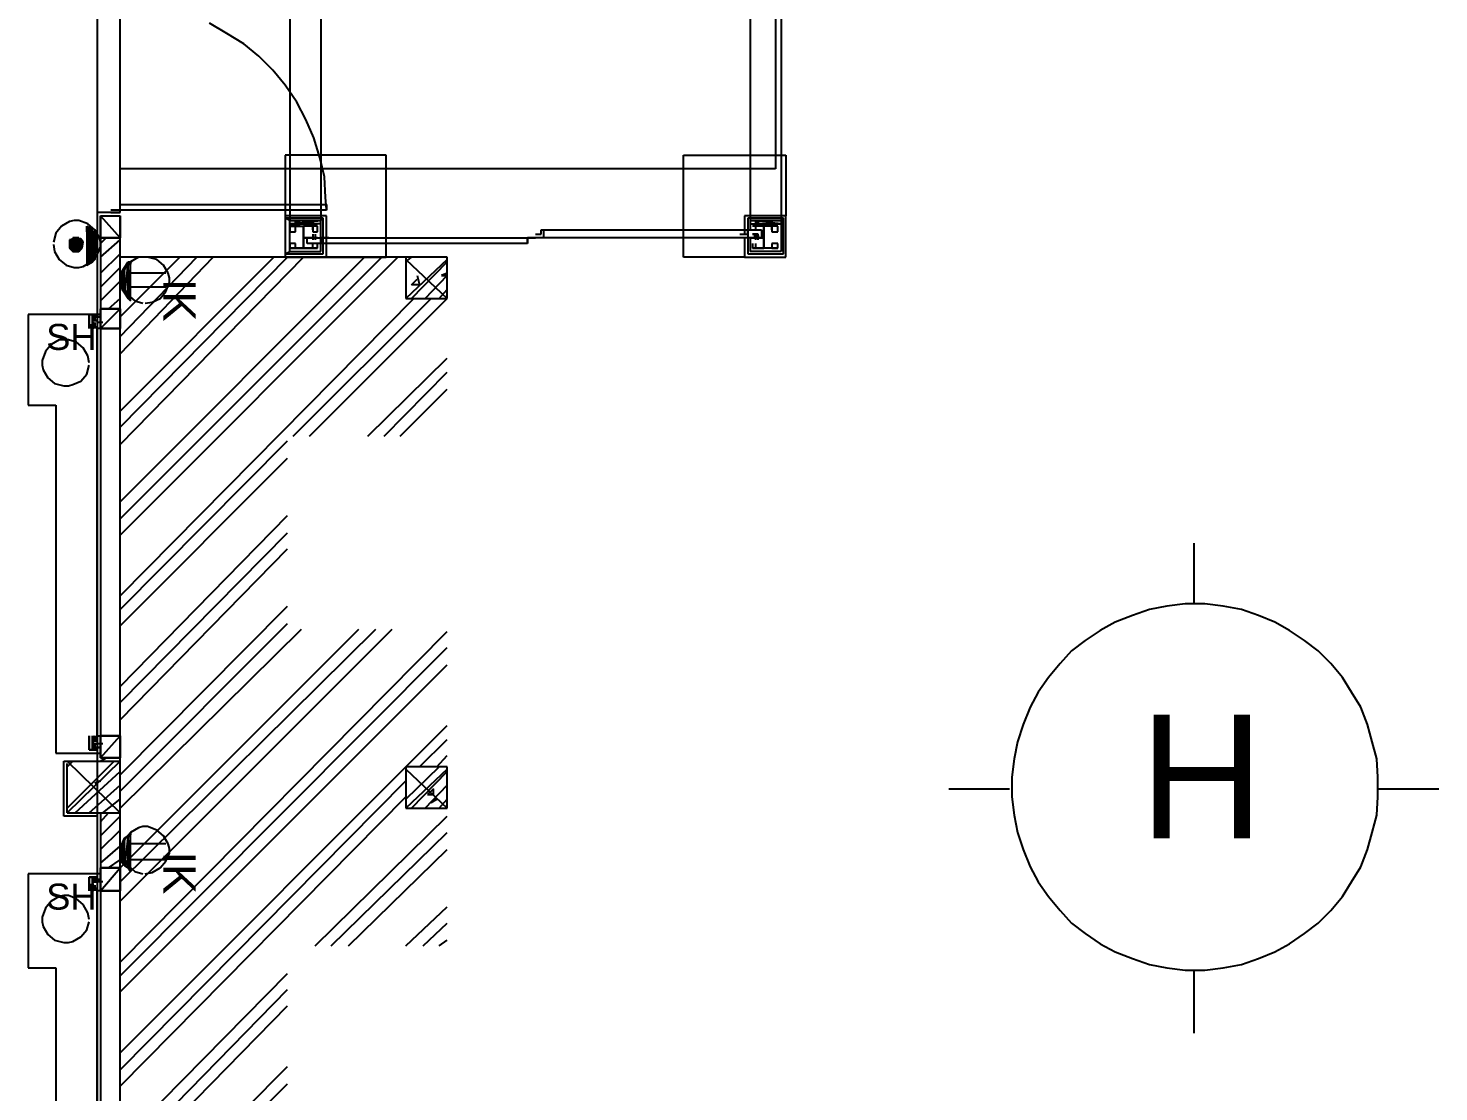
# Model space of a CAD drawing. Header units: millimetres. Extents: x 5 to 415, y 48 to 251.
# Drawn here: x 392.92 to 414.6, y 176.41 to 192.75 of the extents above; entities that cross this region are included whole.
import ezdxf

# ---------------------------------------------------------------- set-up
doc = ezdxf.new("R2010")
doc.units = ezdxf.units.MM
for name, color, linetype in [('H', 7, 'Continuous'), ('P', 7, 'Continuous'), ('T', 7, 'Continuous')]:
    doc.layers.add(name, color=color, linetype=linetype)

msp = doc.modelspace()

# ---------------------------------------------------------------- hatches: boundary and pattern name
at = {"layer": 'H', "linetype": 'Continuous'}
for points in [[(393.947, 189.618), (393.823, 189.653), (393.823, 189.706), (393.912, 189.653), (393.947, 189.618)], [(397.051, 189.706), (397.051, 189.777), (397.087, 189.777), (397.087, 189.706), (397.051, 189.706)], [(397.263, 189.706), (397.263, 189.777), (397.298, 189.777), (397.298, 189.706), (397.263, 189.706)], [(404.107, 189.706), (404.107, 189.777), (404.16, 189.777), (404.16, 189.706), (404.107, 189.706)], [(393.577, 189.442), (393.577, 189.477), (393.735, 189.477), (393.735, 189.442), (393.577, 189.442)], [(393.612, 189.477), (393.612, 189.53), (393.7, 189.53), (393.7, 189.477), (393.612, 189.477)], [(393.823, 189.618), (393.823, 189.653), (393.947, 189.618), (393.823, 189.618)], [(393.823, 189.565), (393.823, 189.618), (393.947, 189.618), (393.947, 189.565), (393.823, 189.565)], [(393.823, 189.53), (393.823, 189.565), (393.947, 189.565), (394, 189.53), (393.823, 189.53)], [(393.823, 189.442), (393.823, 189.53), (394, 189.53), (394, 189.442), (393.823, 189.442)], [(404.072, 189.53), (404.072, 189.565), (404.107, 189.565), (404.107, 189.53), (404.072, 189.53)], [(404.072, 189.53), (404.072, 189.565), (404.107, 189.565), (404.107, 189.53), (404.072, 189.53)], [(404.107, 189.53), (404.107, 189.565), (404.16, 189.565), (404.16, 189.53), (404.107, 189.53)], [(404.107, 189.53), (404.107, 189.565), (404.16, 189.565), (404.16, 189.53), (404.107, 189.53)], [(393.577, 189.406), (393.577, 189.442), (393.735, 189.442), (393.735, 189.406), (393.577, 189.406)], [(393.577, 189.353), (393.577, 189.406), (393.735, 189.406), (393.735, 189.353), (393.577, 189.353)], [(393.612, 189.318), (393.577, 189.353), (393.735, 189.353), (393.7, 189.318), (393.612, 189.318)], [(393.823, 189.406), (393.823, 189.442), (394, 189.442), (394, 189.406), (393.823, 189.406)], [(393.823, 189.318), (393.823, 189.406), (394, 189.406), (394, 189.318), (393.823, 189.318)], [(393.823, 189.265), (393.823, 189.318), (394, 189.318), (393.947, 189.265), (393.823, 189.265)], [(393.823, 189.195), (393.823, 189.265), (393.947, 189.265), (393.947, 189.195), (393.823, 189.195)], [(393.823, 189.142), (393.823, 189.195), (393.947, 189.195), (393.912, 189.142), (393.823, 189.142)], [(393.823, 189.107), (393.823, 189.142), (393.912, 189.142), (393.823, 189.107)], [(394.423, 188.683), (394.37, 188.718), (394.37, 189.018), (394.423, 189.071), (394.423, 188.683)], [(394.458, 188.595), (394.423, 188.683), (394.423, 189.071), (394.458, 189.142), (394.458, 188.595)], [(394.458, 188.595), (394.458, 189.142), (394.511, 189.142), (394.511, 188.56), (394.458, 188.595)], [(394.37, 188.771), (394.335, 188.842), (394.335, 188.895), (394.37, 188.983), (394.37, 188.771)], [(394.511, 179.793), (394.458, 179.828), (394.458, 180.34), (394.511, 180.375), (394.511, 179.793)], [(394.37, 180.005), (394.335, 180.04), (394.335, 180.128), (394.37, 180.181), (394.37, 180.005)], [(394.423, 179.881), (394.37, 179.917), (394.37, 180.217), (394.423, 180.305), (394.423, 179.881)], [(394.458, 179.828), (394.423, 179.881), (394.423, 180.305), (394.458, 180.34), (394.458, 179.828)]]:
    msp.add_hatch(color=256, dxfattribs=at).paths.add_polyline_path(points)

# ---------------------------------------------------------------- linework, layer by layer
at = {"layer": 'P'}
for points in [[(393.982, 218.793), (393.982, 124.46)], [(394.335, 190.588), (394.335, 198.755)], [(404.407, 198.755), (404.407, 190.588)], [(396.946, 198.385), (396.946, 189.794)], [(397.422, 198.385), (397.422, 189.794)], [(404.019, 198.385), (404.019, 189.794)], [(404.495, 198.385), (404.495, 189.794)], [(394.335, 189.918), (394.335, 196.303)], [(395.975, 192.67), (395.711, 192.828)], [(396.24, 192.511), (395.975, 192.67)], [(396.469, 192.317), (396.24, 192.511)], [(396.681, 192.105), (396.469, 192.317)], [(396.875, 191.876), (396.681, 192.105)], [(397.051, 191.611), (396.875, 191.876)], [(397.193, 191.347), (397.051, 191.611)], [(397.316, 191.064), (397.193, 191.347)], [(397.404, 190.765), (397.316, 191.064)], [(398.427, 190.8), (396.875, 190.8)], [(396.875, 190.8), (396.875, 189.865)], [(398.427, 189.23), (398.427, 190.8)], [(402.996, 190.8), (404.566, 190.8)], [(402.996, 189.23), (402.996, 190.8)], [(404.566, 190.8), (404.566, 189.865)], [(404.407, 190.588), (394.335, 190.588)], [(397.475, 190.465), (397.404, 190.765)], [(397.492, 190.147), (397.475, 190.465)], [(397.51, 189.971), (397.492, 190.147)], [(394.335, 189.918), (393.982, 189.918)], [(394.335, 189.953), (394.194, 189.953)], [(394.194, 189.918), (394.335, 189.918)], [(394.335, 190.041), (397.51, 190.041)], [(394.335, 189.953), (394.335, 190.041)], [(397.51, 189.953), (394.335, 189.953)], [(397.51, 190.041), (397.51, 189.953)], [(393.435, 189.706), (393.347, 189.6)], [(393.559, 189.777), (393.435, 189.706)], [(393.629, 189.794), (393.559, 189.777)], [(393.7, 189.794), (393.629, 189.794)], [(393.841, 189.742), (393.7, 189.794)], [(393.823, 189.653), (393.823, 189.706)], [(393.823, 189.706), (393.912, 189.653)], [(393.823, 189.706), (393.823, 189.107)], [(393.947, 189.653), (393.841, 189.742)], [(393.982, 189.865), (393.982, 188.136)], [(394.035, 189.53), (394.035, 189.865)], [(394.035, 189.865), (394.335, 189.53)], [(394.035, 189.53), (394.035, 189.865)], [(394.035, 189.865), (394.335, 189.865)], [(394.035, 189.865), (394.335, 189.865)], [(394.035, 189.865), (394.035, 189.53)], [(394.335, 188.136), (394.335, 189.865)], [(394.335, 189.865), (394.335, 189.53)], [(394.335, 189.865), (394.335, 189.53)], [(394.335, 189.53), (394.335, 189.865)], [(397.51, 189.865), (396.875, 189.865)], [(396.875, 189.865), (396.875, 189.23)], [(397.457, 189.83), (396.875, 189.83)], [(396.875, 189.83), (396.875, 189.283)], [(396.946, 189.794), (396.875, 189.83)], [(397.422, 189.794), (396.946, 189.794)], [(396.946, 189.742), (397.422, 189.794)], [(396.946, 189.318), (396.946, 189.794)], [(396.946, 189.794), (397.422, 189.794)], [(396.946, 189.742), (397.369, 189.742)], [(397.422, 189.742), (396.946, 189.742)], [(397.422, 189.742), (396.946, 189.742)], [(396.946, 189.742), (397.369, 189.742)], [(396.946, 189.706), (397.157, 189.706)], [(396.946, 189.706), (397.157, 189.706)], [(397.034, 189.706), (396.946, 189.706)], [(396.946, 189.706), (396.946, 189.618)], [(397.034, 189.706), (397.034, 189.794)], [(397.034, 189.794), (397.034, 189.742)], [(397.034, 189.742), (397.034, 189.794)], [(397.034, 189.653), (397.034, 189.794)], [(397.034, 189.742), (397.034, 189.706)], [(397.034, 189.706), (397.034, 189.742)], [(397.034, 189.742), (397.087, 189.742)], [(397.087, 189.742), (397.034, 189.742)], [(397.087, 189.742), (397.034, 189.742)], [(397.034, 189.742), (397.087, 189.742)], [(397.034, 189.618), (397.034, 189.706)], [(397.087, 189.794), (397.087, 189.742)], [(397.087, 189.742), (397.087, 189.794)], [(397.087, 189.742), (397.087, 189.706)], [(397.087, 189.706), (397.087, 189.742)], [(397.369, 189.706), (397.157, 189.706)], [(397.157, 189.706), (397.157, 189.371)], [(397.157, 189.371), (397.157, 189.706)], [(397.369, 189.706), (397.157, 189.706)], [(397.157, 189.706), (397.157, 189.371)], [(397.157, 189.371), (397.157, 189.706)], [(397.245, 189.794), (397.245, 189.742)], [(397.245, 189.742), (397.245, 189.794)], [(397.245, 189.742), (397.245, 189.706)], [(397.245, 189.706), (397.245, 189.742)], [(397.245, 189.742), (397.298, 189.742)], [(397.298, 189.742), (397.245, 189.742)], [(397.298, 189.742), (397.245, 189.742)], [(397.245, 189.742), (397.298, 189.742)], [(397.298, 189.706), (397.298, 189.794)], [(397.298, 189.794), (397.298, 189.742)], [(397.298, 189.742), (397.298, 189.794)], [(397.298, 189.653), (397.298, 189.794)], [(397.298, 189.742), (397.298, 189.706)], [(397.298, 189.706), (397.298, 189.742)], [(397.369, 189.706), (397.298, 189.706)], [(397.298, 189.706), (397.298, 189.618)], [(397.369, 189.618), (397.369, 189.706)], [(397.422, 189.53), (397.422, 189.794)], [(397.457, 189.53), (397.457, 189.83)], [(397.51, 189.53), (397.51, 189.865)], [(404.566, 189.865), (403.931, 189.865)], [(403.931, 189.865), (403.931, 189.583)], [(404.53, 189.83), (403.983, 189.83)], [(403.983, 189.83), (403.983, 189.583)], [(404.019, 189.794), (404.495, 189.794)], [(404.495, 189.742), (404.019, 189.794)], [(404.495, 189.794), (404.019, 189.794)], [(404.019, 189.794), (404.019, 189.653)], [(404.019, 189.742), (404.495, 189.742)], [(404.019, 189.742), (404.495, 189.742)], [(404.054, 189.742), (404.442, 189.742)], [(404.054, 189.742), (404.442, 189.742)], [(404.23, 189.706), (404.054, 189.706)], [(404.23, 189.706), (404.054, 189.706)], [(404.107, 189.706), (404.107, 189.794)], [(404.107, 189.794), (404.107, 189.742)], [(404.107, 189.742), (404.107, 189.794)], [(404.107, 189.653), (404.107, 189.794)], [(404.107, 189.742), (404.107, 189.706)], [(404.107, 189.706), (404.107, 189.742)], [(404.107, 189.742), (404.142, 189.742)], [(404.142, 189.742), (404.107, 189.742)], [(404.142, 189.742), (404.107, 189.742)], [(404.107, 189.742), (404.142, 189.742)], [(404.142, 189.794), (404.142, 189.742)], [(404.142, 189.742), (404.142, 189.794)], [(404.142, 189.742), (404.142, 189.706)], [(404.142, 189.706), (404.142, 189.742)], [(404.23, 189.371), (404.23, 189.706)], [(404.442, 189.706), (404.23, 189.706)], [(404.23, 189.706), (404.23, 189.371)], [(404.23, 189.371), (404.23, 189.706)], [(404.442, 189.706), (404.23, 189.706)], [(404.23, 189.706), (404.23, 189.371)], [(404.354, 189.706), (404.354, 189.794)], [(404.354, 189.794), (404.354, 189.742)], [(404.354, 189.742), (404.354, 189.794)], [(404.354, 189.742), (404.354, 189.794)], [(404.354, 189.794), (404.354, 189.742)], [(404.354, 189.653), (404.354, 189.794)], [(404.354, 189.742), (404.354, 189.706)], [(404.354, 189.706), (404.354, 189.742)], [(404.354, 189.706), (404.354, 189.742)], [(404.354, 189.742), (404.354, 189.706)], [(404.354, 189.742), (404.354, 189.742)], [(404.354, 189.742), (404.354, 189.742)], [(404.354, 189.742), (404.354, 189.742)], [(404.354, 189.742), (404.354, 189.742)], [(404.442, 189.706), (404.354, 189.706)], [(404.354, 189.706), (404.354, 189.618)], [(404.442, 189.618), (404.442, 189.706)], [(404.495, 189.794), (404.495, 189.318)], [(404.53, 189.283), (404.53, 189.83)], [(404.566, 189.23), (404.566, 189.865)], [(393.347, 189.6), (393.312, 189.459)], [(393.735, 189.442), (393.559, 189.495)], [(393.559, 189.495), (393.559, 189.442)], [(393.735, 189.442), (393.559, 189.495)], [(393.559, 189.495), (393.735, 189.495)], [(393.559, 189.495), (393.735, 189.495)], [(393.735, 189.495), (393.559, 189.495)], [(393.559, 189.495), (393.559, 189.495)], [(393.735, 189.495), (393.559, 189.495)], [(393.559, 189.495), (393.559, 189.495)], [(393.559, 189.495), (393.735, 189.495)], [(393.559, 189.495), (393.735, 189.495)], [(393.612, 189.495), (393.559, 189.495)], [(393.647, 189.53), (393.577, 189.495)], [(393.7, 189.495), (393.612, 189.53)], [(393.612, 189.53), (393.612, 189.495)], [(393.7, 189.495), (393.612, 189.53)], [(393.612, 189.53), (393.7, 189.53)], [(393.612, 189.53), (393.7, 189.53)], [(393.647, 189.53), (393.612, 189.53)], [(393.735, 189.495), (393.612, 189.495)], [(393.735, 189.495), (393.612, 189.495)], [(393.612, 189.495), (393.7, 189.495)], [(393.612, 189.495), (393.7, 189.495)], [(393.7, 189.53), (393.647, 189.53)], [(393.7, 189.53), (393.647, 189.53)], [(393.647, 189.53), (393.7, 189.53)], [(393.647, 189.53), (393.647, 189.53)], [(393.647, 189.53), (393.647, 189.53)], [(393.735, 189.512), (393.647, 189.53)], [(393.7, 189.53), (393.7, 189.495)], [(393.7, 189.495), (393.735, 189.495)], [(393.771, 189.459), (393.735, 189.512)], [(393.735, 189.495), (393.735, 189.442)], [(393.947, 189.618), (393.823, 189.653)], [(393.823, 189.653), (393.947, 189.618)], [(393.912, 189.653), (393.823, 189.653)], [(393.823, 189.618), (393.823, 189.653)], [(393.823, 189.653), (393.947, 189.618)], [(393.947, 189.583), (393.823, 189.618)], [(393.823, 189.618), (393.823, 189.583)], [(393.947, 189.583), (393.823, 189.618)], [(393.823, 189.618), (393.947, 189.618)], [(393.947, 189.618), (393.823, 189.618)], [(393.982, 189.53), (393.823, 189.583)], [(393.823, 189.583), (393.823, 189.53)], [(393.982, 189.53), (393.823, 189.583)], [(393.823, 189.583), (393.947, 189.583)], [(393.823, 189.583), (393.947, 189.583)], [(393.982, 189.442), (393.823, 189.53)], [(393.823, 189.53), (393.823, 189.442)], [(393.982, 189.442), (393.823, 189.53)], [(393.823, 189.53), (393.982, 189.53)], [(393.823, 189.53), (393.982, 189.53)], [(394.018, 189.53), (393.947, 189.653)], [(393.947, 189.618), (393.947, 189.583)], [(393.947, 189.583), (393.982, 189.53)], [(393.982, 189.53), (393.982, 189.442)], [(394.035, 189.459), (394.018, 189.53)], [(394.035, 189.442), (394.123, 189.53)], [(394.335, 189.53), (394.035, 189.53)], [(394.035, 189.53), (394.035, 188.436)], [(394.335, 189.53), (394.035, 189.53)], [(394.035, 189.53), (394.335, 189.53)], [(394.035, 189.23), (394.335, 189.495)], [(394.335, 188.436), (394.335, 189.53)], [(396.946, 189.618), (397.034, 189.618)], [(397.157, 189.53), (397.334, 189.53)], [(397.369, 189.53), (397.157, 189.53)], [(397.157, 189.53), (397.334, 189.53)], [(397.369, 189.53), (397.157, 189.53)], [(397.21, 189.442), (397.21, 189.53)], [(397.21, 189.442), (397.21, 189.53)], [(397.245, 189.53), (397.298, 189.53)], [(397.298, 189.53), (397.245, 189.53)], [(397.298, 189.53), (397.245, 189.53)], [(397.245, 189.53), (397.298, 189.53)], [(397.245, 189.53), (397.298, 189.53)], [(397.298, 189.53), (397.245, 189.53)], [(397.245, 189.53), (397.298, 189.53)], [(397.298, 189.53), (397.245, 189.53)], [(397.298, 189.53), (397.245, 189.53)], [(397.245, 189.53), (397.298, 189.53)], [(397.245, 189.53), (397.298, 189.53)], [(397.298, 189.53), (397.245, 189.53)], [(397.298, 189.618), (397.369, 189.618)], [(397.298, 189.583), (397.298, 189.495)], [(397.298, 189.583), (397.298, 189.495)], [(397.298, 189.53), (397.298, 189.53)], [(397.298, 189.53), (397.298, 189.53)], [(397.298, 189.53), (397.334, 189.53)], [(397.334, 189.53), (397.298, 189.53)], [(397.334, 189.53), (397.298, 189.53)], [(397.298, 189.53), (397.334, 189.53)], [(397.298, 189.53), (397.334, 189.53)], [(397.334, 189.53), (397.298, 189.53)], [(397.298, 189.53), (397.298, 189.53)], [(397.298, 189.53), (397.298, 189.53)], [(397.298, 189.53), (397.334, 189.53)], [(397.334, 189.53), (397.298, 189.53)], [(397.334, 189.53), (397.298, 189.53)], [(397.298, 189.53), (397.334, 189.53)], [(397.298, 189.53), (397.334, 189.53)], [(397.334, 189.53), (397.298, 189.53)], [(397.334, 189.583), (397.334, 189.495)], [(397.334, 189.583), (397.334, 189.495)], [(397.334, 189.53), (397.334, 189.53)], [(397.334, 189.53), (397.334, 189.53)], [(397.334, 189.53), (400.72, 189.53)], [(397.334, 189.53), (397.334, 189.53)], [(397.334, 189.53), (397.334, 189.53)], [(397.334, 189.53), (397.545, 189.53)], [(397.545, 189.53), (397.422, 189.53)], [(397.422, 189.53), (397.422, 189.442)], [(397.422, 189.442), (397.422, 189.53)], [(397.457, 189.283), (397.457, 189.53)], [(397.51, 189.23), (397.51, 189.53)], [(400.72, 189.53), (400.597, 189.53)], [(400.597, 189.53), (400.597, 189.442)], [(400.597, 189.442), (400.597, 189.53)], [(400.72, 189.583), (400.808, 189.583)], [(404.107, 189.53), (400.72, 189.53)], [(400.808, 189.583), (400.808, 189.653)], [(400.808, 189.653), (404.195, 189.653)], [(400.844, 189.653), (400.844, 189.53)], [(403.86, 189.583), (403.983, 189.583)], [(404.107, 189.53), (403.86, 189.53)], [(403.931, 189.53), (403.931, 189.23)], [(403.983, 189.583), (403.983, 189.653)], [(403.983, 189.653), (404.195, 189.653)], [(403.983, 189.653), (403.983, 189.53)], [(403.983, 189.53), (403.983, 189.283)], [(404.019, 189.53), (404.23, 189.53)], [(404.019, 189.53), (404.019, 189.318)], [(404.019, 189.53), (404.23, 189.53)], [(404.107, 189.583), (404.054, 189.583)], [(404.054, 189.583), (404.107, 189.583)], [(404.107, 189.583), (404.054, 189.583)], [(404.054, 189.583), (404.107, 189.583)], [(404.107, 189.53), (404.054, 189.53)], [(404.054, 189.53), (404.107, 189.53)], [(404.054, 189.53), (404.107, 189.53)], [(404.107, 189.53), (404.054, 189.53)], [(404.107, 189.53), (404.054, 189.53)], [(404.054, 189.53), (404.107, 189.53)], [(404.107, 189.53), (404.054, 189.53)], [(404.054, 189.53), (404.107, 189.53)], [(404.054, 189.53), (404.107, 189.53)], [(404.107, 189.53), (404.054, 189.53)], [(404.107, 189.53), (404.054, 189.53)], [(404.054, 189.53), (404.107, 189.53)], [(404.107, 189.495), (404.107, 189.583)], [(404.142, 189.583), (404.107, 189.583)], [(404.107, 189.583), (404.142, 189.583)], [(404.107, 189.495), (404.107, 189.583)], [(404.142, 189.583), (404.107, 189.583)], [(404.107, 189.583), (404.142, 189.583)], [(404.23, 189.53), (404.107, 189.53)], [(404.142, 189.53), (404.107, 189.53)], [(404.107, 189.53), (404.142, 189.53)], [(404.107, 189.53), (404.142, 189.53)], [(404.142, 189.53), (404.107, 189.53)], [(404.142, 189.53), (404.107, 189.53)], [(404.107, 189.53), (404.142, 189.53)], [(404.23, 189.53), (404.107, 189.53)], [(404.142, 189.53), (404.107, 189.53)], [(404.107, 189.53), (404.142, 189.53)], [(404.107, 189.53), (404.142, 189.53)], [(404.142, 189.53), (404.107, 189.53)], [(404.142, 189.53), (404.107, 189.53)], [(404.107, 189.53), (404.142, 189.53)], [(404.142, 189.495), (404.142, 189.583)], [(404.142, 189.495), (404.142, 189.583)], [(404.195, 189.653), (404.195, 189.53)], [(404.195, 189.653), (404.195, 189.53)], [(404.354, 189.618), (404.442, 189.618)], [(393.312, 189.424), (393.33, 189.318)], [(393.33, 189.318), (393.4, 189.195)], [(393.735, 189.406), (393.559, 189.442)], [(393.559, 189.442), (393.559, 189.406)], [(393.735, 189.406), (393.559, 189.442)], [(393.559, 189.442), (393.735, 189.442)], [(393.559, 189.442), (393.735, 189.442)], [(393.735, 189.442), (393.559, 189.442)], [(393.559, 189.442), (393.559, 189.442)], [(393.735, 189.442), (393.559, 189.442)], [(393.559, 189.442), (393.559, 189.442)], [(393.559, 189.442), (393.735, 189.442)], [(393.559, 189.442), (393.735, 189.442)], [(393.735, 189.442), (393.559, 189.442)], [(393.559, 189.442), (393.735, 189.442)], [(393.735, 189.442), (393.559, 189.442)], [(393.559, 189.442), (393.559, 189.442)], [(393.559, 189.442), (393.735, 189.442)], [(393.559, 189.424), (393.612, 189.336)], [(393.735, 189.371), (393.559, 189.406)], [(393.559, 189.406), (393.559, 189.371)], [(393.735, 189.371), (393.559, 189.406)], [(393.559, 189.406), (393.735, 189.406)], [(393.559, 189.406), (393.735, 189.406)], [(393.735, 189.406), (393.559, 189.406)], [(393.559, 189.406), (393.559, 189.406)], [(393.735, 189.406), (393.559, 189.406)], [(393.559, 189.406), (393.559, 189.406)], [(393.559, 189.406), (393.735, 189.406)], [(393.559, 189.406), (393.735, 189.406)], [(393.7, 189.318), (393.559, 189.371)], [(393.559, 189.371), (393.612, 189.318)], [(393.7, 189.318), (393.559, 189.371)], [(393.559, 189.371), (393.735, 189.371)], [(393.559, 189.371), (393.735, 189.371)], [(393.735, 189.371), (393.559, 189.371)], [(393.559, 189.371), (393.559, 189.371)], [(393.735, 189.371), (393.559, 189.371)], [(393.559, 189.371), (393.559, 189.371)], [(393.559, 189.371), (393.735, 189.371)], [(393.559, 189.371), (393.735, 189.371)], [(393.735, 189.371), (393.559, 189.371)], [(393.559, 189.371), (393.735, 189.371)], [(393.735, 189.371), (393.559, 189.371)], [(393.559, 189.371), (393.559, 189.371)], [(393.559, 189.371), (393.735, 189.371)], [(393.612, 189.336), (393.7, 189.318)], [(393.612, 189.318), (393.612, 189.318)], [(393.612, 189.318), (393.612, 189.318)], [(393.612, 189.318), (393.7, 189.318)], [(393.7, 189.318), (393.612, 189.318)], [(393.612, 189.318), (393.612, 189.318)], [(393.7, 189.318), (393.612, 189.318)], [(393.612, 189.318), (393.612, 189.318)], [(393.612, 189.318), (393.7, 189.318)], [(393.612, 189.318), (393.7, 189.318)], [(393.647, 189.318), (393.647, 189.318)], [(393.647, 189.318), (393.647, 189.318)], [(393.647, 189.318), (393.7, 189.318)], [(393.7, 189.318), (393.647, 189.318)], [(393.735, 189.371), (393.7, 189.318)], [(393.7, 189.318), (393.753, 189.371)], [(393.735, 189.442), (393.735, 189.406)], [(393.735, 189.406), (393.735, 189.371)], [(393.753, 189.371), (393.771, 189.459)], [(393.982, 189.406), (393.823, 189.442)], [(393.823, 189.442), (393.823, 189.406)], [(393.982, 189.406), (393.823, 189.442)], [(393.823, 189.442), (393.982, 189.442)], [(393.823, 189.442), (393.982, 189.442)], [(393.982, 189.318), (393.823, 189.406)], [(393.823, 189.406), (393.823, 189.318)], [(393.982, 189.318), (393.823, 189.406)], [(393.823, 189.406), (393.982, 189.406)], [(393.823, 189.406), (393.982, 189.406)], [(393.947, 189.283), (393.823, 189.318)], [(393.823, 189.318), (393.823, 189.283)], [(393.947, 189.283), (393.823, 189.318)], [(393.823, 189.318), (393.982, 189.318)], [(393.823, 189.318), (393.982, 189.318)], [(393.947, 189.195), (393.823, 189.283)], [(393.823, 189.283), (393.823, 189.195)], [(393.947, 189.195), (393.823, 189.283)], [(393.823, 189.283), (393.947, 189.283)], [(393.823, 189.283), (393.947, 189.283)], [(393.894, 189.159), (393.982, 189.265)], [(393.982, 189.318), (393.947, 189.283)], [(393.947, 189.283), (393.947, 189.195)], [(393.982, 189.442), (393.982, 189.406)], [(393.982, 189.406), (393.982, 189.318)], [(393.982, 189.265), (394.035, 189.389)], [(394.035, 189.389), (394.035, 189.459)], [(394.035, 188.983), (394.335, 189.283)], [(396.875, 189.283), (396.946, 189.318)], [(396.875, 189.283), (397.457, 189.283)], [(397.034, 189.442), (396.946, 189.442)], [(396.946, 189.442), (396.946, 189.371)], [(397.369, 189.371), (396.946, 189.371)], [(396.946, 189.371), (397.157, 189.371)], [(397.369, 189.371), (396.946, 189.371)], [(396.946, 189.371), (397.157, 189.371)], [(396.946, 189.371), (397.034, 189.371)], [(396.946, 189.318), (397.422, 189.318)], [(397.034, 189.371), (397.034, 189.442)], [(397.157, 189.371), (397.369, 189.371)], [(397.157, 189.371), (397.369, 189.371)], [(400.597, 189.442), (397.21, 189.442)], [(397.422, 189.442), (397.21, 189.442)], [(397.298, 189.371), (397.298, 189.442)], [(397.298, 189.371), (397.369, 189.371)], [(397.369, 189.371), (397.369, 189.442)], [(397.422, 189.318), (397.422, 189.442)], [(403.983, 189.283), (404.53, 189.283)], [(404.495, 189.318), (404.019, 189.318)], [(404.054, 189.442), (404.054, 189.371)], [(404.442, 189.371), (404.054, 189.371)], [(404.054, 189.371), (404.23, 189.371)], [(404.442, 189.371), (404.054, 189.371)], [(404.054, 189.371), (404.23, 189.371)], [(404.107, 189.371), (404.107, 189.442)], [(404.442, 189.371), (404.23, 189.371)], [(404.442, 189.371), (404.23, 189.371)], [(404.442, 189.442), (404.354, 189.442)], [(404.354, 189.442), (404.354, 189.371)], [(404.354, 189.371), (404.442, 189.371)], [(404.442, 189.371), (404.442, 189.442)], [(393.4, 189.195), (393.506, 189.107)], [(393.506, 189.107), (393.629, 189.071)], [(393.629, 189.071), (393.7, 189.071)], [(393.7, 189.071), (393.771, 189.089)], [(393.771, 189.089), (393.894, 189.159)], [(393.912, 189.159), (393.823, 189.195)], [(393.823, 189.195), (393.823, 189.159)], [(393.912, 189.159), (393.823, 189.195)], [(393.823, 189.195), (393.947, 189.195)], [(393.823, 189.195), (393.947, 189.195)], [(393.823, 189.107), (393.912, 189.159)], [(393.912, 189.159), (393.823, 189.107)], [(393.823, 189.159), (393.912, 189.159)], [(393.947, 189.195), (393.912, 189.159)], [(394.035, 188.771), (394.335, 189.071)], [(394.335, 188.013), (395.517, 189.23)], [(394.335, 186.619), (396.91, 189.23)], [(394.335, 185.208), (398.357, 189.23)], [(394.335, 187.748), (395.764, 189.23)], [(394.335, 186.355), (397.157, 189.23)], [(394.335, 184.961), (398.604, 189.23)], [(394.335, 188.313), (395.252, 189.23)], [(394.335, 186.866), (396.699, 189.23)], [(394.335, 185.473), (398.092, 189.23)], [(398.727, 189.23), (394.335, 189.23)], [(394.406, 189.071), (394.37, 188.736)], [(394.406, 189.071), (394.37, 188.736)], [(394.37, 189.018), (394.406, 189.071)], [(394.406, 189.054), (394.37, 188.913)], [(394.406, 189.054), (394.37, 188.913)], [(394.441, 189.089), (394.388, 189.018)], [(394.458, 189.159), (394.406, 188.683)], [(394.458, 189.159), (394.406, 188.683)], [(394.406, 189.071), (394.458, 189.159)], [(394.494, 189.159), (394.406, 189.054)], [(394.494, 189.159), (394.406, 189.054)], [(394.406, 188.683), (394.406, 189.071)], [(394.406, 188.683), (394.406, 189.071)], [(394.529, 189.177), (394.441, 189.089)], [(394.494, 189.159), (394.458, 188.595)], [(394.494, 189.159), (394.458, 188.595)], [(394.458, 188.595), (394.458, 189.159)], [(394.458, 189.159), (394.494, 189.159)], [(394.458, 188.595), (394.458, 189.159)], [(394.617, 189.23), (394.494, 189.159)], [(394.617, 189.23), (394.494, 189.159)], [(394.494, 188.56), (394.494, 189.159)], [(394.494, 188.56), (394.494, 189.159)], [(394.688, 189.23), (394.617, 189.23)], [(394.688, 189.23), (394.617, 189.23)], [(394.758, 189.23), (394.688, 189.23)], [(394.758, 189.23), (394.688, 189.23)], [(394.899, 189.195), (394.758, 189.23)], [(394.899, 189.195), (394.758, 189.23)], [(395.005, 189.107), (394.899, 189.195)], [(395.005, 189.107), (394.899, 189.195)], [(395.076, 188.983), (395.005, 189.107)], [(395.076, 188.983), (395.005, 189.107)], [(396.875, 189.23), (397.51, 189.23)], [(397.51, 189.23), (398.427, 189.23)], [(398.727, 189.159), (398.815, 189.23)], [(399.362, 189.23), (398.727, 189.23)], [(398.727, 189.23), (398.727, 188.595)], [(398.727, 189.159), (398.815, 189.23)], [(399.362, 189.23), (398.727, 189.23)], [(398.727, 189.23), (398.727, 188.595)], [(398.727, 189.195), (399.362, 188.595)], [(399.362, 189.195), (398.727, 188.595)], [(398.727, 189.195), (399.362, 188.595)], [(399.362, 189.195), (398.727, 188.595)], [(398.815, 188.595), (399.362, 189.159)], [(398.815, 188.595), (399.362, 189.159)], [(399.362, 188.595), (399.362, 189.23)], [(399.362, 188.595), (399.362, 189.23)], [(403.931, 189.23), (402.996, 189.23)], [(403.931, 189.23), (404.566, 189.23)], [(394.035, 188.56), (394.335, 188.86)], [(394.37, 188.983), (394.335, 188.86)], [(394.37, 188.983), (394.335, 188.86)], [(394.335, 188.895), (394.37, 188.983)], [(394.335, 188.86), (394.335, 188.895)], [(394.335, 188.86), (394.37, 188.771)], [(394.37, 188.736), (394.37, 189.018)], [(394.37, 188.736), (394.37, 189.018)], [(394.37, 189.018), (394.37, 188.771)], [(394.37, 189.018), (394.37, 188.771)], [(394.37, 188.983), (394.37, 189.018)], [(394.388, 189.018), (394.37, 188.93)], [(394.37, 188.771), (394.37, 188.983)], [(394.37, 188.771), (394.37, 188.983)], [(394.37, 188.93), (394.37, 188.842)], [(394.37, 188.913), (394.37, 188.842)], [(394.37, 188.913), (394.37, 188.842)], [(394.37, 188.842), (394.388, 188.771)], [(394.37, 188.842), (394.388, 188.771)], [(394.37, 188.842), (394.388, 188.754)], [(395.041, 188.983), (394.494, 188.983)], [(395.041, 188.701), (395.093, 188.842)], [(395.041, 188.701), (395.093, 188.842)], [(395.093, 188.913), (395.076, 188.983)], [(395.093, 188.913), (395.076, 188.983)], [(395.093, 188.842), (395.093, 188.913)], [(395.093, 188.842), (395.093, 188.913)], [(398.815, 188.807), (398.903, 188.895)], [(398.815, 188.807), (398.903, 188.895)], [(398.903, 188.948), (398.939, 188.807)], [(398.903, 188.948), (398.939, 188.807)], [(399.027, 188.595), (399.362, 188.948)], [(399.027, 188.595), (399.362, 188.948)], [(399.362, 188.983), (399.274, 188.948)], [(399.362, 188.983), (399.274, 188.948)], [(399.274, 188.948), (399.362, 188.948)], [(399.274, 188.948), (399.362, 188.948)], [(394.37, 188.771), (394.37, 188.736)], [(394.37, 188.736), (394.406, 188.683)], [(394.388, 188.771), (394.458, 188.648)], [(394.388, 188.771), (394.458, 188.648)], [(394.388, 188.754), (394.441, 188.666)], [(394.406, 188.683), (394.458, 188.595)], [(394.441, 188.666), (394.494, 188.595)], [(394.458, 188.648), (394.564, 188.56)], [(394.458, 188.648), (394.564, 188.56)], [(395.041, 188.771), (394.494, 188.771)], [(394.952, 188.595), (395.041, 188.701)], [(394.952, 188.595), (395.041, 188.701)], [(398.939, 188.807), (398.815, 188.807)], [(398.939, 188.807), (398.815, 188.807)], [(399.239, 188.595), (399.362, 188.736)], [(399.239, 188.595), (399.362, 188.736)], [(394.035, 188.136), (394.035, 188.436)], [(394.035, 188.436), (394.335, 188.436)], [(394.035, 188.136), (394.335, 188.436)], [(394.335, 188.436), (394.035, 188.436)], [(394.035, 188.436), (394.035, 188.136)], [(394.035, 188.436), (394.335, 188.436)], [(394.035, 188.136), (394.035, 188.436)], [(394.159, 188.436), (394.335, 188.595)], [(394.335, 184.027), (398.851, 188.595)], [(394.335, 188.436), (394.335, 188.136)], [(394.335, 188.136), (394.335, 188.436)], [(394.335, 188.436), (394.335, 188.136)], [(394.458, 188.595), (394.494, 188.56)], [(394.564, 188.56), (394.688, 188.524)], [(394.564, 188.56), (394.688, 188.524)], [(394.723, 188.524), (394.829, 188.542)], [(394.723, 188.524), (394.829, 188.542)], [(394.829, 188.542), (394.952, 188.595)], [(394.829, 188.542), (394.952, 188.595)], [(396.998, 186.478), (399.115, 188.595)], [(397.245, 186.478), (399.362, 188.595)], [(398.727, 188.595), (399.362, 188.595)], [(398.727, 188.595), (399.362, 188.595)], [(392.924, 188.348), (392.924, 186.955)], [(394.035, 188.348), (392.924, 188.348)], [(393.859, 188.136), (393.859, 188.348)], [(393.859, 188.348), (393.859, 188.136)], [(393.982, 188.348), (393.859, 188.348)], [(393.859, 188.348), (393.982, 188.348)], [(393.859, 188.348), (393.859, 188.136)], [(393.859, 188.348), (393.859, 188.136)], [(393.912, 188.225), (393.912, 188.348)], [(393.912, 188.348), (393.912, 188.225)], [(393.982, 188.26), (393.912, 188.26)], [(393.912, 188.26), (393.982, 188.26)], [(393.912, 188.136), (393.912, 188.26)], [(393.912, 188.26), (393.912, 188.136)], [(393.947, 188.136), (393.912, 188.26)], [(393.947, 188.225), (393.912, 188.136)], [(393.947, 188.348), (393.947, 188.26)], [(393.947, 188.26), (393.947, 188.348)], [(393.947, 188.313), (394.035, 188.313)], [(394.035, 188.313), (393.947, 188.313)], [(393.947, 188.136), (393.947, 188.225)], [(393.947, 188.225), (393.947, 188.136)], [(394.07, 188.225), (393.982, 188.225)], [(393.982, 181.822), (393.982, 188.172)], [(394.035, 188.172), (394.035, 188.313)], [(394.035, 188.313), (394.035, 188.172)], [(394.035, 188.172), (394.035, 181.822)], [(393.4, 187.96), (393.277, 187.889)], [(393.471, 187.96), (393.4, 187.96)], [(393.541, 187.96), (393.471, 187.96)], [(393.665, 187.925), (393.541, 187.96)], [(394.335, 188.136), (393.982, 188.136)], [(394.035, 188.136), (394.335, 188.136)], [(394.035, 188.136), (394.335, 188.136)], [(394.335, 181.875), (394.335, 188.136)], [(393.188, 187.784), (393.136, 187.643)], [(393.277, 187.889), (393.188, 187.784)], [(393.771, 187.837), (393.665, 187.925)], [(393.841, 187.713), (393.771, 187.837)], [(393.136, 187.643), (393.136, 187.572)], [(393.136, 187.572), (393.153, 187.501)], [(393.823, 187.431), (393.859, 187.572)], [(393.859, 187.607), (393.841, 187.713)], [(398.145, 186.478), (399.362, 187.678)], [(393.153, 187.501), (393.224, 187.378)], [(393.224, 187.378), (393.33, 187.29)], [(393.612, 187.272), (393.735, 187.325)], [(393.735, 187.325), (393.823, 187.431)], [(398.392, 186.478), (399.362, 187.466)], [(393.33, 187.29), (393.471, 187.254)], [(393.471, 187.254), (393.541, 187.254)], [(393.541, 187.254), (393.612, 187.272)], [(398.639, 186.478), (399.362, 187.202)], [(392.924, 186.955), (393.347, 186.955)], [(393.347, 186.955), (393.347, 181.61)], [(394.335, 183.815), (396.91, 186.408)], [(394.335, 183.568), (396.91, 186.143)], [(394.335, 182.633), (396.91, 185.261)], [(394.335, 182.386), (396.91, 184.997)], [(394.335, 182.122), (396.91, 184.75)], [(410.845, 183.903), (410.845, 184.838)], [(394.335, 181.275), (396.91, 183.868)], [(410.422, 183.868), (410.157, 183.815)], [(410.704, 183.903), (410.422, 183.868)], [(410.863, 183.903), (410.704, 183.903)], [(411.004, 183.903), (410.863, 183.903)], [(411.286, 183.868), (411.004, 183.903)], [(411.568, 183.815), (411.286, 183.868)], [(409.628, 183.621), (409.399, 183.497)], [(409.893, 183.727), (409.628, 183.621)], [(410.157, 183.815), (409.893, 183.727)], [(411.833, 183.727), (411.568, 183.815)], [(412.08, 183.621), (411.833, 183.727)], [(412.309, 183.497), (412.08, 183.621)], [(394.335, 181.028), (396.91, 183.603)], [(394.335, 179.634), (398.268, 183.515)], [(394.335, 180.763), (397.122, 183.515)], [(394.335, 179.335), (398.515, 183.515)], [(394.335, 179.846), (398.004, 183.515)], [(394.335, 178.4), (399.362, 183.48)], [(409.399, 183.497), (409.169, 183.339)], [(412.538, 183.339), (412.309, 183.497)], [(394.335, 178.188), (399.362, 183.233)], [(408.958, 183.18), (408.781, 182.986)], [(409.169, 183.339), (408.958, 183.18)], [(412.75, 183.18), (412.538, 183.339)], [(412.944, 182.986), (412.75, 183.18)], [(394.335, 177.941), (399.362, 182.968)], [(408.781, 182.986), (408.605, 182.774)], [(413.12, 182.774), (412.944, 182.986)], [(408.605, 182.774), (408.446, 182.545)], [(413.262, 182.545), (413.12, 182.774)], [(408.446, 182.545), (408.323, 182.316)], [(413.403, 182.316), (413.262, 182.545)], [(408.323, 182.316), (408.217, 182.051)], [(413.508, 182.051), (413.403, 182.316)], [(394.335, 177.006), (399.362, 182.033)], [(408.217, 182.051), (408.129, 181.786)], [(413.579, 181.786), (413.508, 182.051)], [(393.859, 181.875), (393.859, 181.663)], [(393.859, 181.663), (393.859, 181.875)], [(393.859, 181.663), (393.859, 181.875)], [(393.859, 181.663), (393.859, 181.875)], [(393.982, 181.663), (393.859, 181.663)], [(393.859, 181.663), (393.982, 181.663)], [(393.912, 181.875), (393.912, 181.751)], [(393.912, 181.751), (393.912, 181.875)], [(393.947, 181.875), (393.912, 181.751)], [(393.947, 181.786), (393.912, 181.875)], [(393.912, 181.751), (393.912, 181.663)], [(393.912, 181.663), (393.912, 181.751)], [(393.982, 181.751), (393.912, 181.751)], [(393.912, 181.751), (393.982, 181.751)], [(393.947, 181.875), (393.947, 181.786)], [(393.947, 181.786), (393.947, 181.875)], [(393.947, 181.786), (393.947, 181.875)], [(393.947, 181.663), (393.947, 181.751)], [(393.947, 181.751), (393.947, 181.663)], [(393.947, 181.698), (394.035, 181.698)], [(394.035, 181.698), (393.947, 181.698)], [(393.982, 181.875), (393.982, 181.487)], [(393.982, 181.786), (393.982, 181.875)], [(393.982, 181.875), (394.335, 181.875)], [(394.07, 181.751), (393.982, 181.751)], [(394.035, 181.539), (394.035, 181.875)], [(394.035, 181.539), (394.335, 181.875)], [(394.335, 181.875), (394.035, 181.875)], [(394.035, 181.875), (394.035, 181.539)], [(394.335, 181.875), (394.035, 181.875)], [(394.035, 181.539), (394.035, 181.875)], [(394.035, 181.822), (394.035, 181.698)], [(394.035, 181.698), (394.035, 181.822)], [(394.335, 181.875), (394.335, 181.539)], [(394.335, 179.493), (394.335, 181.875)], [(394.335, 181.539), (394.335, 181.875)], [(394.335, 181.875), (394.335, 181.539)], [(398.939, 181.398), (399.362, 181.822)], [(408.129, 181.786), (408.076, 181.522)], [(413.65, 181.522), (413.579, 181.786)], [(393.347, 181.61), (394.035, 181.61)], [(393.471, 180.64), (393.471, 181.487)], [(393.471, 181.487), (393.982, 181.487)], [(393.524, 180.763), (394.247, 181.487)], [(393.524, 181.398), (393.612, 181.487)], [(393.524, 181.487), (394.335, 181.487)], [(394.335, 181.487), (393.524, 180.693)], [(393.524, 181.487), (394.335, 180.693)], [(393.524, 180.693), (393.524, 181.451)], [(394.035, 181.487), (394.123, 181.539)], [(394.335, 181.539), (394.035, 181.539)], [(394.035, 181.539), (394.335, 181.539)], [(394.335, 181.539), (394.035, 181.539)], [(394.335, 180.693), (394.335, 181.451)], [(399.203, 181.398), (399.362, 181.575)], [(408.076, 181.522), (408.04, 181.24)], [(413.667, 181.24), (413.65, 181.522)], [(393.647, 180.693), (394.335, 181.328)], [(398.727, 180.904), (399.239, 181.398)], [(399.362, 181.398), (398.727, 181.398)], [(398.727, 181.398), (398.727, 180.763)], [(398.727, 180.904), (399.239, 181.398)], [(399.362, 181.398), (398.727, 181.398)], [(398.727, 181.398), (398.727, 180.763)], [(398.727, 181.363), (399.362, 180.763)], [(399.362, 181.363), (398.727, 180.763)], [(398.727, 181.363), (399.362, 180.763)], [(399.362, 181.363), (398.727, 180.763)], [(398.815, 180.763), (399.362, 181.328)], [(398.815, 180.763), (399.362, 181.328)], [(399.362, 180.763), (399.362, 181.398)], [(399.362, 180.763), (399.362, 181.398)], [(408.04, 181.24), (408.04, 181.081)], [(413.667, 181.081), (413.667, 181.24)], [(393.859, 180.693), (394.335, 181.116)], [(394.035, 181.187), (393.947, 181.151)], [(393.947, 181.151), (394.035, 181.187)], [(394.335, 176.742), (398.727, 181.187)], [(399.027, 180.763), (399.362, 181.116)], [(399.027, 180.763), (399.362, 181.116)], [(399.15, 181.063), (399.062, 180.975)], [(399.15, 181.063), (399.062, 180.975)], [(399.15, 180.975), (399.15, 181.063)], [(399.15, 180.975), (399.15, 181.063)], [(407.07, 181.063), (408.005, 181.063)], [(408.04, 181.081), (408.04, 180.94)], [(413.667, 180.94), (413.667, 181.081)], [(413.667, 181.063), (414.602, 181.063)], [(394.07, 180.693), (394.335, 180.904)], [(394.335, 176.495), (398.727, 180.94)], [(399.062, 180.975), (399.15, 180.975)], [(399.062, 180.975), (399.15, 180.975)], [(399.203, 180.904), (399.115, 180.852)], [(399.115, 180.852), (399.203, 180.904)], [(399.203, 180.904), (399.115, 180.852)], [(399.115, 180.852), (399.203, 180.904)], [(399.239, 180.763), (399.362, 180.904)], [(399.239, 180.763), (399.362, 180.904)], [(408.04, 180.94), (408.076, 180.658)], [(413.65, 180.658), (413.667, 180.94)], [(393.982, 180.64), (393.471, 180.64)], [(393.524, 180.693), (394.335, 180.693)], [(393.982, 180.693), (393.982, 179.493)], [(394.035, 180.552), (394.159, 180.693)], [(394.035, 180.693), (394.035, 179.846)], [(394.035, 180.34), (394.335, 180.64)], [(394.335, 179.846), (394.335, 180.693)], [(397.334, 178.647), (399.362, 180.64)], [(398.727, 180.763), (399.362, 180.763)], [(398.727, 180.763), (399.362, 180.763)], [(408.076, 180.658), (408.129, 180.393)], [(413.579, 180.393), (413.65, 180.658)], [(394.035, 180.128), (394.335, 180.428)], [(394.494, 180.393), (394.406, 180.287)], [(394.494, 180.393), (394.406, 180.287)], [(394.529, 180.411), (394.441, 180.322)], [(394.494, 180.393), (394.458, 179.846)], [(394.494, 180.393), (394.458, 179.846)], [(394.458, 180.34), (394.494, 180.393)], [(394.617, 180.463), (394.494, 180.393)], [(394.617, 180.463), (394.494, 180.393)], [(394.494, 179.793), (394.494, 180.393)], [(394.494, 179.793), (394.494, 180.393)], [(394.688, 180.481), (394.617, 180.463)], [(394.688, 180.481), (394.617, 180.463)], [(394.758, 180.481), (394.688, 180.481)], [(394.758, 180.481), (394.688, 180.481)], [(394.899, 180.428), (394.758, 180.481)], [(394.899, 180.428), (394.758, 180.481)], [(395.005, 180.34), (394.899, 180.428)], [(395.005, 180.34), (394.899, 180.428)], [(397.581, 178.647), (399.362, 180.393)], [(408.129, 180.393), (408.217, 180.128)], [(413.508, 180.128), (413.579, 180.393)], [(394.035, 179.917), (394.335, 180.181)], [(394.37, 180.181), (394.335, 180.058)], [(394.37, 180.181), (394.335, 180.058)], [(394.335, 180.128), (394.37, 180.181)], [(394.406, 180.305), (394.37, 179.917)], [(394.406, 180.305), (394.37, 179.917)], [(394.37, 180.217), (394.406, 180.305)], [(394.406, 180.287), (394.37, 180.146)], [(394.406, 180.287), (394.37, 180.146)], [(394.388, 180.252), (394.37, 180.164)], [(394.37, 179.917), (394.37, 180.217)], [(394.37, 179.917), (394.37, 180.217)], [(394.37, 180.217), (394.37, 180.005)], [(394.37, 180.217), (394.37, 180.005)], [(394.37, 180.181), (394.37, 180.217)], [(394.37, 180.005), (394.37, 180.181)], [(394.37, 180.005), (394.37, 180.181)], [(394.37, 180.164), (394.37, 180.075)], [(394.37, 180.146), (394.37, 180.075)], [(394.37, 180.146), (394.37, 180.075)], [(394.441, 180.322), (394.388, 180.252)], [(394.458, 180.34), (394.406, 179.881)], [(394.458, 180.34), (394.406, 179.881)], [(394.406, 180.305), (394.458, 180.34)], [(394.406, 179.881), (394.406, 180.305)], [(394.406, 179.881), (394.406, 180.305)], [(394.458, 179.846), (394.458, 180.34)], [(394.458, 179.846), (394.458, 180.34)], [(395.041, 180.217), (394.494, 180.217)], [(395.076, 180.217), (395.005, 180.34)], [(395.076, 180.217), (395.005, 180.34)], [(395.093, 180.146), (395.076, 180.217)], [(395.093, 180.146), (395.076, 180.217)], [(395.093, 180.075), (395.093, 180.146)], [(395.093, 180.075), (395.093, 180.146)], [(394.159, 179.846), (394.335, 179.97)], [(394.335, 180.058), (394.335, 180.128)], [(394.335, 180.058), (394.37, 180.005)], [(394.37, 180.075), (394.388, 180.005)], [(394.37, 180.075), (394.388, 180.005)], [(394.37, 180.075), (394.388, 179.987)], [(394.37, 180.005), (394.37, 179.917)], [(394.388, 180.005), (394.458, 179.881)], [(394.388, 180.005), (394.458, 179.881)], [(394.388, 179.987), (394.441, 179.899)], [(395.041, 179.97), (394.494, 179.97)], [(394.952, 179.846), (395.041, 179.952)], [(394.952, 179.846), (395.041, 179.952)], [(395.041, 179.952), (395.093, 180.075)], [(395.041, 179.952), (395.093, 180.075)], [(397.845, 178.647), (399.362, 180.128)], [(408.217, 180.128), (408.323, 179.864)], [(413.403, 179.864), (413.508, 180.128)], [(392.924, 179.758), (392.924, 178.312)], [(394.035, 179.758), (392.924, 179.758)], [(394.035, 179.493), (394.035, 179.846)], [(394.035, 179.846), (394.335, 179.846)], [(394.035, 179.493), (394.335, 179.846)], [(394.335, 179.846), (394.035, 179.846)], [(394.035, 179.846), (394.035, 179.493)], [(394.035, 179.846), (394.335, 179.846)], [(394.035, 179.493), (394.035, 179.846)], [(394.335, 179.846), (394.335, 179.493)], [(394.335, 179.493), (394.335, 179.846)], [(394.335, 179.846), (394.335, 179.493)], [(394.37, 179.917), (394.406, 179.881)], [(394.406, 179.881), (394.458, 179.846)], [(394.441, 179.899), (394.494, 179.846)], [(394.458, 179.881), (394.564, 179.793)], [(394.458, 179.881), (394.564, 179.793)], [(394.458, 179.846), (394.494, 179.793)], [(394.564, 179.793), (394.688, 179.758)], [(394.564, 179.793), (394.688, 179.758)], [(394.723, 179.758), (394.829, 179.776)], [(394.723, 179.758), (394.829, 179.776)], [(394.829, 179.776), (394.952, 179.846)], [(394.829, 179.776), (394.952, 179.846)], [(408.323, 179.864), (408.446, 179.634)], [(413.262, 179.634), (413.403, 179.864)], [(393.859, 179.493), (393.859, 179.705)], [(393.859, 179.705), (393.859, 179.493)], [(393.982, 179.705), (393.859, 179.705)], [(393.859, 179.705), (393.982, 179.705)], [(393.859, 179.705), (393.859, 179.493)], [(393.859, 179.705), (393.859, 179.493)], [(393.912, 179.634), (393.912, 179.705)], [(393.912, 179.705), (393.912, 179.634)], [(393.982, 179.634), (393.912, 179.634)], [(393.912, 179.634), (393.982, 179.634)], [(393.912, 179.493), (393.912, 179.634)], [(393.912, 179.634), (393.912, 179.493)], [(393.947, 179.493), (393.912, 179.634)], [(393.947, 179.582), (393.912, 179.493)], [(393.947, 179.705), (393.947, 179.634)], [(393.947, 179.634), (393.947, 179.705)], [(393.947, 179.67), (394.035, 179.67)], [(394.035, 179.67), (393.947, 179.67)], [(393.947, 179.493), (393.947, 179.582)], [(393.947, 179.582), (393.947, 179.493)], [(393.947, 179.582), (393.947, 179.493)], [(394.07, 179.634), (393.982, 179.634)], [(393.982, 179.582), (393.982, 179.493)], [(393.982, 166.934), (393.982, 179.546)], [(394.035, 179.546), (394.035, 179.67)], [(394.035, 179.67), (394.035, 179.546)], [(394.035, 179.546), (394.035, 166.934)], [(408.446, 179.634), (408.605, 179.405)], [(413.12, 179.405), (413.262, 179.634)], [(393.277, 179.335), (393.188, 179.229)], [(393.4, 179.405), (393.277, 179.335)], [(393.471, 179.423), (393.4, 179.405)], [(393.541, 179.423), (393.471, 179.423)], [(393.665, 179.37), (393.541, 179.423)], [(393.771, 179.282), (393.665, 179.37)], [(393.841, 179.158), (393.771, 179.282)], [(394.335, 179.493), (393.982, 179.493)], [(394.035, 179.493), (394.335, 179.493)], [(394.035, 179.493), (394.335, 179.493)], [(394.335, 166.97), (394.335, 179.493)], [(408.605, 179.405), (408.781, 179.193)], [(412.944, 179.193), (413.12, 179.405)], [(393.188, 179.229), (393.136, 179.088)], [(393.136, 179.088), (393.136, 179.017)], [(393.859, 179.052), (393.841, 179.158)], [(398.727, 178.647), (399.362, 179.246)], [(408.781, 179.193), (408.958, 178.999)], [(412.75, 178.999), (412.944, 179.193)], [(393.136, 179.017), (393.153, 178.947)], [(393.153, 178.947), (393.224, 178.823)], [(393.735, 178.788), (393.823, 178.894)], [(393.823, 178.894), (393.859, 179.017)], [(398.992, 178.647), (399.362, 178.999)], [(408.958, 178.999), (409.169, 178.841)], [(412.538, 178.841), (412.75, 178.999)], [(393.224, 178.823), (393.33, 178.735)], [(393.33, 178.735), (393.471, 178.7)], [(393.471, 178.7), (393.541, 178.7)], [(393.541, 178.7), (393.612, 178.717)], [(393.612, 178.717), (393.735, 178.788)], [(399.239, 178.647), (399.362, 178.735)], [(409.169, 178.841), (409.399, 178.682)], [(409.399, 178.682), (409.628, 178.558)], [(412.08, 178.558), (412.309, 178.682)], [(412.309, 178.682), (412.538, 178.841)], [(409.628, 178.558), (409.893, 178.453)], [(409.893, 178.453), (410.157, 178.364)], [(411.568, 178.364), (411.833, 178.453)], [(411.833, 178.453), (412.08, 178.558)], [(392.924, 178.312), (393.347, 178.312)], [(393.347, 178.312), (393.347, 166.758)], [(394.335, 175.613), (396.91, 178.223)], [(410.157, 178.364), (410.422, 178.312)], [(410.422, 178.312), (410.704, 178.276)], [(410.704, 178.276), (410.863, 178.276)], [(410.845, 177.306), (410.845, 178.276)], [(410.863, 178.276), (411.004, 178.276)], [(411.004, 178.276), (411.286, 178.312)], [(411.286, 178.312), (411.568, 178.364)], [(394.335, 175.348), (396.91, 177.976)], [(394.335, 175.101), (396.91, 177.729)], [(394.335, 174.202), (396.91, 176.795)], [(394.335, 173.955), (396.91, 176.53)]]:
    msp.add_lwpolyline(points, dxfattribs=at)

# ---------------------------------------------------------------- texts
at = {"layer": 'T', "char_height": 0.5, "attachment_point": 1, "rotation": 270}
for insert in [(395.5, 188.9), (395.5, 180.1)]:
    msp.add_mtext('{\\fArial|b0|i0|c0|p18;IK}', dxfattribs=dict(at, insert=insert))
at = {"layer": 'T', "attachment_point": 7}
for s, insert, char_height in [('{\\fArial|b0|i0|c0|p18;SH}', (393.2, 187.8), 0.4), ('{\\fArial|b0|i0|c0|p18;H}', (410, 180.3), 1.9), ('{\\fArial|b0|i0|c0|p18;SH}', (393.2, 179.2), 0.4)]:
    msp.add_mtext(s, dxfattribs=dict(at, insert=insert, char_height=char_height))

doc.saveas('drawing.dxf')
